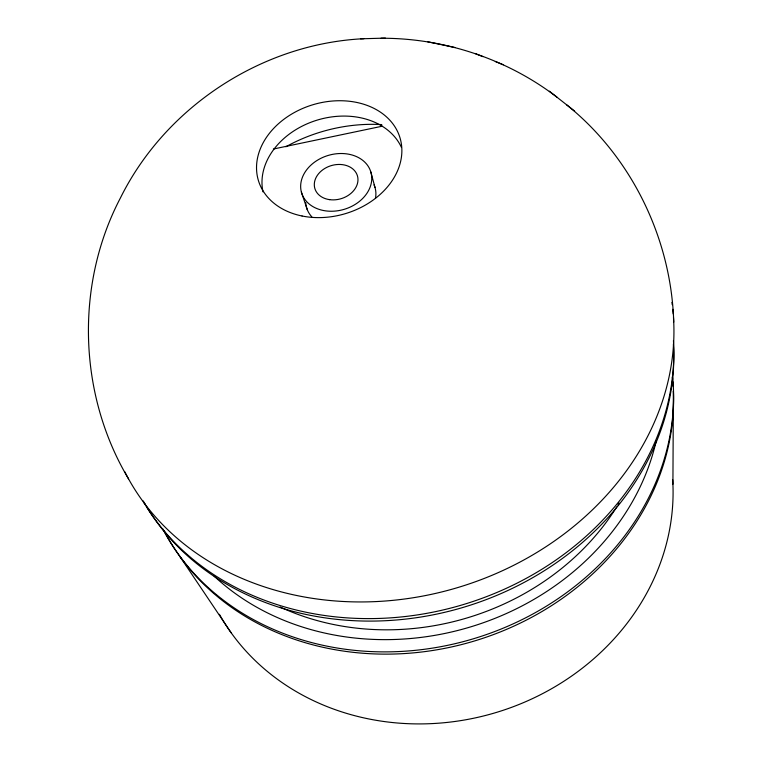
<?xml version="1.0" encoding="UTF-8"?>
<svg xmlns="http://www.w3.org/2000/svg" width="762" height="762" viewBox="0 0 762 762"><rect width="100%" height="100%" fill="white"/><g stroke="black" fill="none" stroke-linecap="round" stroke-linejoin="round"><path stroke-width="1.14" d="M672.913 484.241L673.389 391.001A268.796 231.705 -16.8 0 1 467.373 643.023A268.796 231.705 -16.8 0 1 164.382 531.285M273.387 149.028L382.343 126.178M363.922 38.7C262.128 43.567 165.611 106.651 120.415 197.968C74.847 284.864 78.315 394.764 128.578 478.936M381.038 38.243C443.941 38.005 507.016 58.874 556.974 97.184M360.569 38.814L385.429 38.1M455.038 47.539L427.644 41.767M475.612 53.702L482.908 56.645M495.29 61.531L503.349 64.78M566.518 104.727C631.708 156.953 671.293 238.763 673.732 322.116M549.326 91.183L574.643 111.119M179.775 556.327L231.124 632.746M301.371 192.072L307.334 209.826M370.846 171.993A36.166 28.118 -16.8 0 1 325.85 210.903A36.166 28.118 -16.8 0 1 311.915 164.249A36.166 28.118 -16.8 0 1 370.846 171.993L374.98 187.423M656.234 440.807A257.851 221.904 -16.8 0 1 471.554 626.602A257.851 221.904 -16.8 0 1 214.179 576.167M672.303 377A268.796 231.705 -16.8 0 1 672.551 379.324M672.77 381.648A268.796 231.705 -16.8 0 1 673.132 386.315M672.675 377.476A269.681 232.172 -16.8 0 1 472.516 639.042A269.681 232.172 -16.8 0 1 162.706 528.79M374.037 184.852A35.662 27.927 -16.8 0 1 375.437 198.472M311.82 216.846A35.662 27.927 -16.8 0 1 306.076 205.435M305.933 204.53A35.662 27.927 -16.8 0 1 305.772 202.702M671.922 302.39A289.084 242.164 -16.8 0 1 672.227 304.686M672.77 309.305A289.084 242.164 -16.8 0 1 673.217 313.944M673.475 317.44A289.084 242.164 -16.8 0 1 452.152 589.188A289.084 242.164 -16.8 0 1 124.768 471.735M262.995 191.862A72.962 56.474 -16.8 0 1 315.716 120.567A72.962 56.474 -16.8 0 1 401.374 147.266M673.446 340.576A282.635 238.944 -16.8 0 1 464.591 604.171A282.635 238.944 -16.8 0 1 143.713 502.225M619.115 502.996A245.231 211.226 -16.8 0 1 617.944 504.939M616.744 506.873A245.231 211.226 -16.8 0 1 280.111 606.99M673.427 343.872A281.664 238.449 -16.8 0 1 466.649 606.333A281.664 238.449 -16.8 0 1 146.733 506.93M145.542 504.958A281.664 238.449 -16.8 0 1 143.246 500.967M285.864 146.78A144.542 115.462 -16.8 0 1 381.772 124.606M672.675 479.66A241.259 215.941 -16.8 0 1 495.081 712.822A241.259 215.941 -16.8 0 1 219.389 614.286M329.679 199.663A22.212 17.259 -16.8 0 0 357.435 175.87A22.212 17.259 -16.8 0 0 321.307 170.964A22.212 17.259 -16.8 0 0 329.679 199.663M302.057 215.998A73.952 56.826 -16.8 0 0 401.155 142.618A73.952 56.826 -16.8 0 0 284.388 118.91A73.952 56.826 -16.8 0 0 302.057 215.998"/></g></svg>
